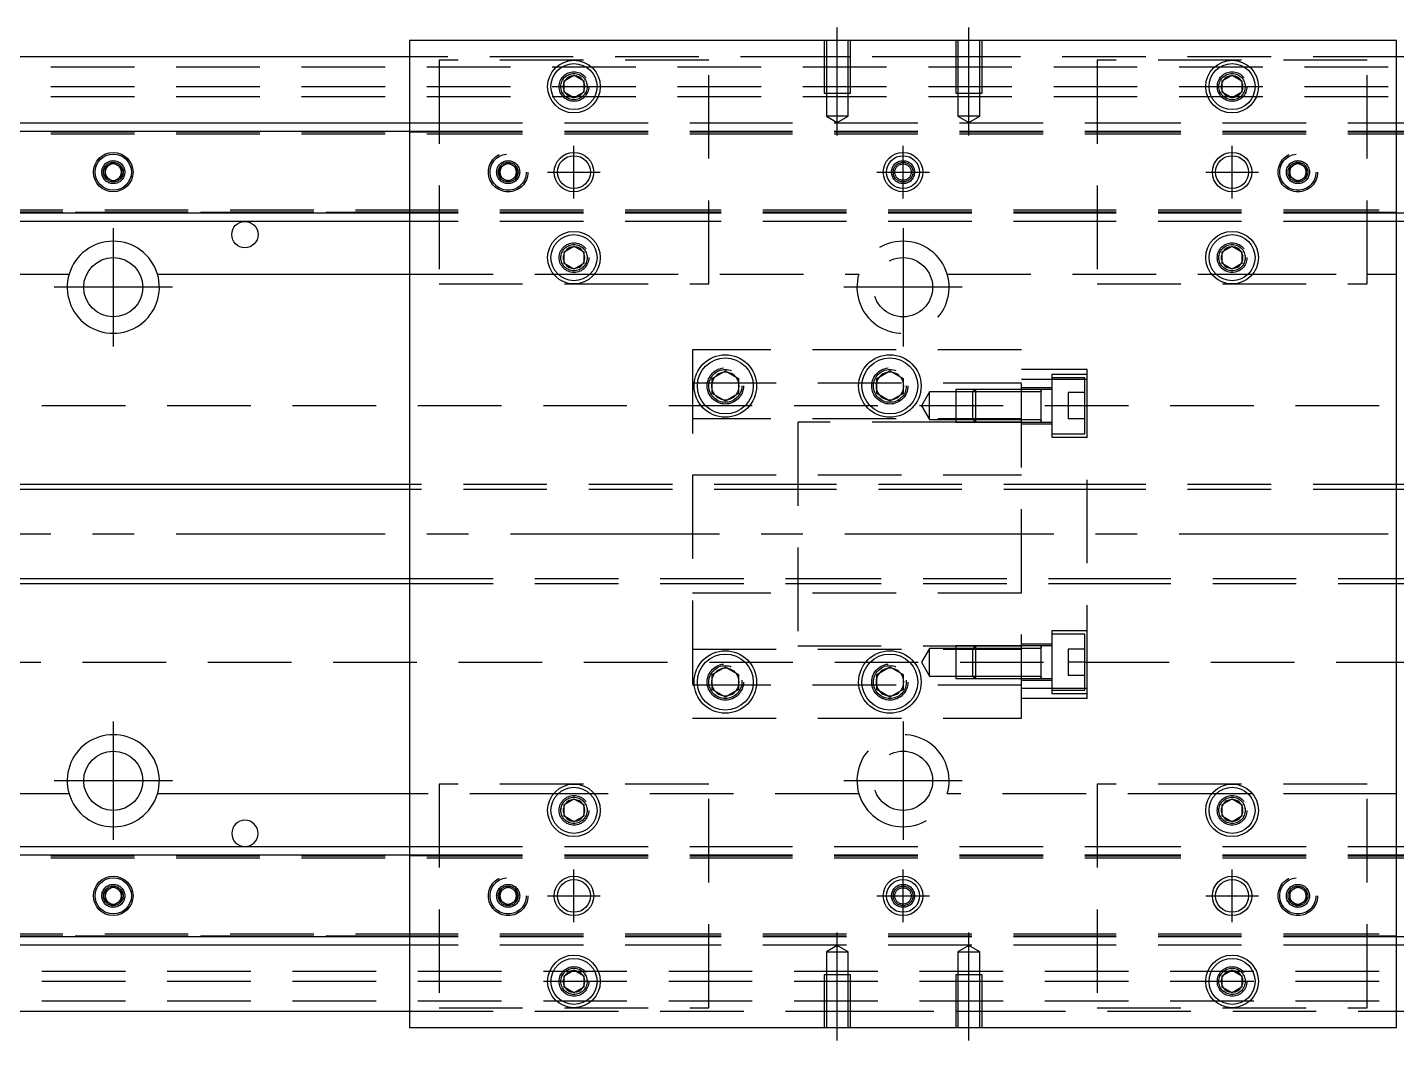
# Model space of a CAD drawing. Extents: x -10 to 845, y -283 to 77.
# Drawn here: x 186.9 to 395, y -77 to 77 of the extents above; entities that cross this region are included whole.
import ezdxf

# ---------------------------------------------------------------- set-up
doc = ezdxf.new("R2010")
doc.units = 0
doc.linetypes.add('CENTER', pattern=[50.8, 31.75, -6.35, 6.35, -6.35])
doc.linetypes.add('DASHED', pattern=[19.05, 12.7, -6.35])
doc.layers.get('0').update_dxf_attribs({"linetype": 'CONTINUOUS'})
doc.layers.add('CENTER', color=1, linetype='CENTER')

msp = doc.modelspace()

# ---------------------------------------------------------------- linework, layer by layer
at = {"color": 7, "linetype": 'CONTINUOUS'}
for p, q in [((245, 75), (245, -75)), ((395, 75), (245, 75)), ((395, -75), (395, 75)), ((245, 72.5), (0, 72.5)), ((640, 72.5), (395, 72.5)), ((268.5, 68.866026), (270, 69.73205)), ((268.5, 67.133974), (268.5, 68.866026)), ((270, 69.73205), (271.5, 68.866026)), ((271.5, 68.866026), (271.5, 67.133974)), ((368.5, 68.866026), (370, 69.73205)), ((368.5, 67.133974), (368.5, 68.866026)), ((370, 69.73205), (371.5, 68.866026)), ((371.5, 68.866026), (371.5, 67.133974)), ((270, 66.26795), (268.5, 67.133974)), ((271.5, 67.133974), (270, 66.26795)), ((370, 66.26795), (368.5, 67.133974)), ((371.5, 67.133974), (370, 66.26795)), ((0, 62.5), (245, 62.5)), ((395, 62.5), (640, 62.5)), ((0, 61.247728), (245, 61.247728)), ((395, 61.247728), (640, 61.247728)), ((198.75, 55.721688), (200, 56.443376)), ((200, 56.443376), (201.25, 55.721688)), ((198.75, 54.278312), (198.75, 55.721688)), ((200, 53.556624), (198.75, 54.278312)), ((201.25, 54.278312), (200, 53.556624)), ((201.25, 55.721688), (201.25, 54.278312)), ((245, 48.752272), (0, 48.752272)), ((640, 48.752272), (395, 48.752272)), ((245, 47.5), (0, 47.5)), ((640, 47.5), (395, 47.5)), ((268.5, 42.866026), (270, 43.73205)), ((270, 43.73205), (271.5, 42.866026)), ((368.5, 42.866026), (370, 43.73205)), ((370, 43.73205), (371.5, 42.866026)), ((268.5, 41.133974), (268.5, 42.866026)), ((271.5, 42.866026), (271.5, 41.133974)), ((368.5, 41.133974), (368.5, 42.866026)), ((371.5, 42.866026), (371.5, 41.133974)), ((270, 40.26795), (268.5, 41.133974)), ((271.5, 41.133974), (270, 40.26795)), ((370, 40.26795), (368.5, 41.133974)), ((371.5, 41.133974), (370, 40.26795)), ((86.708204, 39.5), (193.291796, 39.5)), ((206.708204, 39.5), (245, 39.5)), ((291, 23.6547), (293, 24.809402)), ((291, 21.3453), (291, 23.6547)), ((293, 24.809402), (295, 23.6547)), ((295, 23.6547), (295, 21.3453)), ((316, 23.6547), (318, 24.809402)), ((316, 21.3453), (316, 23.6547)), ((318, 24.809402), (320, 23.6547)), ((320, 23.6547), (320, 21.3453)), ((293, 20.190598), (291, 21.3453)), ((295, 21.3453), (293, 20.190598)), ((318, 20.190598), (316, 21.3453)), ((320, 21.3453), (318, 20.190598)), ((245, 7.5), (40.5, 7.5)), ((590, 7.5), (395, 7.5)), ((40.5, -7.5), (245, -7.5)), ((395, -7.5), (590, -7.5)), ((291, -21.3453), (293, -20.190598)), ((293, -20.190598), (295, -21.3453)), ((316, -21.3453), (318, -20.190598)), ((318, -20.190598), (320, -21.3453)), ((291, -23.6547), (291, -21.3453)), ((295, -21.3453), (295, -23.6547)), ((316, -23.6547), (316, -21.3453)), ((320, -21.3453), (320, -23.6547)), ((293, -24.809402), (291, -23.6547)), ((295, -23.6547), (293, -24.809402)), ((318, -24.809402), (316, -23.6547)), ((320, -23.6547), (318, -24.809402)), ((193.291796, -39.5), (86.708204, -39.5)), ((245, -39.5), (206.708204, -39.5)), ((268.5, -41.133974), (270, -40.26795)), ((268.5, -42.866026), (268.5, -41.133974)), ((270, -40.26795), (271.5, -41.133974)), ((271.5, -41.133974), (271.5, -42.866026)), ((368.5, -41.133974), (370, -40.26795)), ((368.5, -42.866026), (368.5, -41.133974)), ((370, -40.26795), (371.5, -41.133974)), ((371.5, -41.133974), (371.5, -42.866026)), ((270, -43.73205), (268.5, -42.866026)), ((271.5, -42.866026), (270, -43.73205)), ((370, -43.73205), (368.5, -42.866026)), ((371.5, -42.866026), (370, -43.73205)), ((0, -47.5), (245, -47.5)), ((395, -47.5), (640, -47.5)), ((0, -48.752272), (245, -48.752272)), ((395, -48.752272), (640, -48.752272)), ((198.75, -54.278312), (200, -53.556624)), ((200, -53.556624), (201.25, -54.278312)), ((198.75, -55.721688), (198.75, -54.278312)), ((200, -56.443376), (198.75, -55.721688)), ((201.25, -55.721688), (200, -56.443376)), ((201.25, -54.278312), (201.25, -55.721688)), ((245, -61.247728), (0, -61.247728)), ((640, -61.247728), (395, -61.247728)), ((245, -62.5), (0, -62.5)), ((640, -62.5), (395, -62.5)), ((268.5, -67.133974), (270, -66.26795)), ((270, -66.26795), (271.5, -67.133974)), ((368.5, -67.133974), (370, -66.26795)), ((370, -66.26795), (371.5, -67.133974)), ((268.5, -68.866026), (268.5, -67.133974)), ((271.5, -67.133974), (271.5, -68.866026)), ((368.5, -68.866026), (368.5, -67.133974)), ((371.5, -67.133974), (371.5, -68.866026)), ((270, -69.73205), (268.5, -68.866026)), ((271.5, -68.866026), (270, -69.73205)), ((370, -69.73205), (368.5, -68.866026)), ((371.5, -68.866026), (370, -69.73205)), ((0, -72.5), (245, -72.5)), ((395, -72.5), (640, -72.5)), ((245, -75), (395, -75))]:
    msp.add_line(p, q, dxfattribs=at)
at = {"color": 3, "linetype": 'DASHED'}
for p, q in [((308.000006, 75), (308.000006, 67)), ((308.35, 75), (308.35, 67)), ((311.65, 67), (311.65, 75)), ((311.999994, 67), (311.999994, 75)), ((328.000006, 75), (328.000006, 67)), ((328.35, 75), (328.35, 67)), ((331.65, 67), (331.65, 75)), ((331.999994, 67), (331.999994, 75)), ((0, 71), (640, 71)), ((308.000006, 72.5), (245, 72.5)), ((290.5, 72), (249.5, 72)), ((249.5, 72), (249.5, 38)), ((290.5, 38), (290.5, 72)), ((311.999994, 72.5), (308.000006, 72.5)), ((328.000006, 72.5), (311.999994, 72.5)), ((331.999994, 72.5), (328.000006, 72.5)), ((395, 72.5), (331.999994, 72.5)), ((349.5, 72), (349.5, 38)), ((390.5, 72), (349.5, 72)), ((390.5, 38), (390.5, 72)), ((0, 68), (640, 68)), ((271.973226, 68.326156), (272, 68)), ((308.000006, 67), (311.999994, 67)), ((308.35, 67), (308.35, 63.5)), ((311.65, 63.5), (311.65, 67)), ((328.000006, 67), (331.999994, 67)), ((328.35, 67), (328.35, 63.5)), ((331.65, 63.5), (331.65, 67)), ((371.973226, 68.326156), (372, 68)), ((0, 66.5), (640, 66.5)), ((245, 62.5), (249.5, 62.5)), ((249.5, 62.5), (290.5, 62.5)), ((290.5, 62.5), (349.5, 62.5)), ((311.65, 63.5), (308.35, 63.5)), ((308.35, 63.5), (310, 62.547372)), ((310, 62.547372), (311.65, 63.5)), ((331.65, 63.5), (328.35, 63.5)), ((328.35, 63.5), (330, 62.547372)), ((330, 62.547372), (331.65, 63.5)), ((349.5, 62.5), (390.5, 62.5)), ((390.5, 62.5), (395, 62.5)), ((0, 61.1147), (245, 61.1147)), ((0, 61.1), (249.5, 61.1)), ((0, 60.8), (249.5, 60.8)), ((245, 61.247728), (249.5, 61.247728)), ((245, 61.1147), (249.5, 61.1147)), ((249.5, 61.247728), (290.5, 61.247728)), ((249.5, 61.1147), (290.5, 61.1147)), ((249.5, 61.1), (290.5, 61.1)), ((249.5, 60.8), (290.5, 60.8)), ((290.5, 61.247728), (349.5, 61.247728)), ((290.5, 61.1147), (349.5, 61.1147)), ((290.5, 61.1), (349.5, 61.1)), ((290.5, 60.8), (349.5, 60.8)), ((349.5, 61.247728), (390.5, 61.247728)), ((349.5, 61.1147), (390.5, 61.1147)), ((349.5, 61.1), (390.5, 61.1)), ((349.5, 60.8), (390.5, 60.8)), ((390.5, 61.247728), (395, 61.247728)), ((390.5, 61.1147), (395, 61.1147)), ((390.5, 61.1), (640, 61.1)), ((390.5, 60.8), (640, 60.8)), ((395, 61.1147), (640, 61.1147)), ((258.75, 55.721688), (260, 56.443376)), ((260, 56.443376), (261.25, 55.721688)), ((378.75, 55.721688), (380, 56.443376)), ((380, 56.443376), (381.25, 55.721688)), ((201.477374, 55.25955), (201.5, 55)), ((258.5, 55), (258.52041, 55.24661)), ((258.75, 54.278312), (258.75, 55.721688)), ((260, 53.556624), (258.75, 54.278312)), ((261.25, 54.278312), (260, 53.556624)), ((261.25, 55.721688), (261.25, 54.278312)), ((378.5, 55), (378.52041, 55.24661)), ((378.75, 54.278312), (378.75, 55.721688)), ((380, 53.556624), (378.75, 54.278312)), ((381.25, 54.278312), (380, 53.556624)), ((381.25, 55.721688), (381.25, 54.278312)), ((249.5, 49.2), (0, 49.2)), ((249.5, 48.9), (0, 48.9)), ((245, 48.8853), (0, 48.8853)), ((249.5, 48.8853), (245, 48.8853)), ((249.5, 48.752272), (245, 48.752272)), ((290.5, 49.2), (249.5, 49.2)), ((290.5, 48.9), (249.5, 48.9)), ((290.5, 48.8853), (249.5, 48.8853)), ((290.5, 48.752272), (249.5, 48.752272)), ((349.5, 49.2), (290.5, 49.2)), ((349.5, 48.9), (290.5, 48.9)), ((349.5, 48.8853), (290.5, 48.8853)), ((349.5, 48.752272), (290.5, 48.752272)), ((390.5, 49.2), (349.5, 49.2)), ((390.5, 48.9), (349.5, 48.9)), ((390.5, 48.8853), (349.5, 48.8853)), ((390.5, 48.752272), (349.5, 48.752272)), ((640, 49.2), (390.5, 49.2)), ((640, 48.9), (390.5, 48.9)), ((395, 48.8853), (390.5, 48.8853)), ((395, 48.752272), (390.5, 48.752272)), ((640, 48.8853), (395, 48.8853)), ((249.5, 47.5), (245, 47.5)), ((290.5, 47.5), (249.5, 47.5)), ((349.5, 47.5), (290.5, 47.5)), ((390.5, 47.5), (349.5, 47.5)), ((395, 47.5), (390.5, 47.5)), ((268, 42), (268.030168, 42.346066)), ((371.973226, 42.326156), (372, 42)), ((245, 39.5), (266.877502, 39.5)), ((249.5, 38), (290.5, 38)), ((266.877502, 39.5), (267.55051, 39.5)), ((267.55051, 39.5), (272.44949, 39.5)), ((272.44949, 39.5), (273.122498, 39.5)), ((273.122498, 39.5), (313.291796, 39.5)), ((326.708204, 39.5), (366.877502, 39.5)), ((349.5, 38), (390.5, 38)), ((366.877502, 39.5), (367.55051, 39.5)), ((367.55051, 39.5), (372.44949, 39.5)), ((372.44949, 39.5), (373.122498, 39.5)), ((373.122498, 39.5), (390.5, 39.5)), ((390.5, 39.5), (395, 39.5)), ((288, 28), (288, -28)), ((338, 28), (288, 28)), ((338, -28), (338, 28)), ((348, 25), (338, 25)), ((348, 23.49468), (348, 25)), ((288, 23), (338, 23)), ((348, 23.49468), (338, 23.49468)), ((342.6, 24.235572), (342.6, 14.735572)), ((348, 24.235572), (342.6, 24.235572)), ((347.6, 23.735572), (342.6, 23.735572)), ((347.6, 15.235572), (347.6, 23.735572)), ((348, -23.49468), (348, 23.49468)), ((290.5, 22.5), (290.512884, 22.753488)), ((315.5, 22.5), (315.52689, 22.865682)), ((324, 21.585572), (322.787564, 19.485572)), ((324, 17.385572), (324, 21.585572)), ((328, 21.585572), (324, 21.585572)), ((328, 21.985566), (328, 16.985576)), ((330.999994, 21.985566), (328, 21.985566)), ((330.6, 21.585572), (328, 21.585572)), ((331, 21.985572), (330.6, 21.585572)), ((330.6, 17.385572), (330.6, 21.585572)), ((338, 21.585572), (330.6, 21.585572)), ((338, 21.985566), (330.999994, 21.985566)), ((331, 21.985572), (331, 16.985572)), ((338, 21.985572), (331, 21.985572)), ((342.6, 22.235572), (338, 22.235572)), ((341.005, 21.985572), (338, 21.985572)), ((341, 21.585572), (338, 21.585572)), ((342.6, 21.985572), (340.995, 21.985572)), ((341, 16.985566), (341, 21.985576)), ((341, 16.985566), (341, 21.985576)), ((341, 21.585572), (341, 21.985576)), ((341, 21.728174), (341, 21.985572)), ((341, 21.985572), (341, 21.728122)), ((341, 17.24302), (341, 21.728174)), ((341, 17.385572), (341, 21.585572)), ((345.1, 21.485572), (345.1, 19.485572)), ((347.6, 21.485572), (345.1, 21.485572)), ((640, 19.5), (61.969694, 19.5)), ((322.787564, 19.485572), (324, 17.385572)), ((347.6, 19.485572), (345.1, 19.485572)), ((345.1, 19.485572), (345.1, 17.485572)), ((338, 17.5), (288, 17.5)), ((304, 17), (304, -17)), ((328, 17), (304, 17)), ((324, 17.385572), (328, 17.385572)), ((328, 17.385572), (330.6, 17.385572)), ((330.985572, 17), (328, 17)), ((328, 16.985576), (330.999994, 16.985576)), ((330.6, 17.385572), (338, 17.385572)), ((330.6, 17.385572), (331, 16.985572)), ((338, 17), (330.985572, 17)), ((330.999994, 16.985576), (338, 16.985576)), ((331, 16.985572), (338, 16.985572)), ((338, 17.385572), (341, 17.385572)), ((338, 16.985572), (341.005, 16.985572)), ((338, 16.735572), (342.6, 16.735572)), ((340.995, 16.985572), (342.6, 16.985572)), ((341, 16.985566), (341, 17.385572)), ((341, 17.243038), (341, 16.985572)), ((341, 16.985572), (341, 17.24302)), ((347.6, 17.485572), (345.1, 17.485572)), ((342.6, 15.235572), (347.6, 15.235572)), ((342.6, 14.735572), (348, 14.735572)), ((288, 9), (338, 9)), ((304, 7.5), (245, 7.5)), ((304, 6.75), (245, 6.75)), ((348, 7.5), (304, 7.5)), ((348, 6.75), (304, 6.75)), ((395, 7.5), (348, 7.5)), ((395, 6.75), (348, 6.75)), ((245, -6.75), (304, -6.75)), ((245, -7.5), (304, -7.5)), ((304, -6.75), (348, -6.75)), ((304, -7.5), (348, -7.5)), ((348, -6.75), (395, -6.75)), ((348, -7.5), (395, -7.5)), ((338, -9), (288, -9)), ((342.6, -14.735572), (342.6, -24.235572)), ((348, -14.735572), (342.6, -14.735572)), ((347.6, -15.235572), (342.6, -15.235572)), ((347.6, -23.735572), (347.6, -15.235572)), ((288, -17.5), (338, -17.5)), ((304, -17), (328, -17)), ((324, -17.385572), (322.787564, -19.485572)), ((324, -21.585572), (324, -17.385572)), ((328, -17.385572), (324, -17.385572)), ((328, -16.985576), (328, -21.985566)), ((330.999994, -16.985576), (328, -16.985576)), ((328, -17), (330.985572, -17)), ((330.6, -17.385572), (328, -17.385572)), ((331, -16.985572), (330.6, -17.385572)), ((330.6, -21.585572), (330.6, -17.385572)), ((338, -17.385572), (330.6, -17.385572)), ((330.985572, -17), (338, -17)), ((338, -16.985576), (330.999994, -16.985576)), ((331, -16.985572), (331, -21.985572)), ((338, -16.985572), (331, -16.985572)), ((342.6, -16.735572), (338, -16.735572)), ((341.005, -16.985572), (338, -16.985572)), ((341, -17.385572), (338, -17.385572)), ((342.6, -16.985572), (340.995, -16.985572)), ((341, -21.985576), (341, -16.985566)), ((341, -17.385572), (341, -16.985566)), ((341, -17.24297), (341, -16.985572)), ((341, -16.985572), (341, -17.24302)), ((341, -21.728122), (341, -17.24297)), ((341, -21.585572), (341, -17.385572)), ((345.1, -17.485572), (345.1, -19.485572)), ((347.6, -17.485572), (345.1, -17.485572)), ((61.969694, -19.5), (640, -19.5)), ((322.787564, -19.485572), (324, -21.585572)), ((345.1, -19.485572), (345.1, -21.485572)), ((347.6, -19.485572), (345.1, -19.485572)), ((295.483582, -22.213962), (295.5, -22.5)), ((320.483582, -22.213962), (320.5, -22.5)), ((324, -21.585572), (328, -21.585572)), ((328, -21.585572), (330.6, -21.585572)), ((328, -21.985566), (330.999994, -21.985566)), ((330.6, -21.585572), (338, -21.585572)), ((330.6, -21.585572), (331, -21.985572)), ((330.999994, -21.985566), (338, -21.985566)), ((331, -21.985572), (338, -21.985572)), ((338, -21.585572), (341, -21.585572)), ((338, -21.985572), (341.005, -21.985572)), ((338, -22.235572), (342.6, -22.235572)), ((340.995, -21.985572), (342.6, -21.985572)), ((341, -21.985576), (341, -21.585572)), ((341, -21.728104), (341, -21.985572)), ((341, -21.985572), (341, -21.728122)), ((347.6, -21.485572), (345.1, -21.485572)), ((338, -23), (288, -23)), ((348, -23.49468), (338, -23.49468)), ((342.6, -23.735572), (347.6, -23.735572)), ((342.6, -24.235572), (348, -24.235572)), ((348, -25), (348, -23.49468)), ((348, -25), (338, -25)), ((288, -28), (338, -28)), ((266.877502, -39.5), (245, -39.5)), ((290.5, -38), (249.5, -38)), ((249.5, -38), (249.5, -72)), ((267.55051, -39.5), (266.877502, -39.5)), ((272.44949, -39.5), (267.55051, -39.5)), ((273.122498, -39.5), (272.44949, -39.5)), ((313.291796, -39.5), (273.122498, -39.5)), ((290.5, -72), (290.5, -38)), ((366.877502, -39.5), (326.708204, -39.5)), ((390.5, -38), (349.5, -38)), ((349.5, -38), (349.5, -72)), ((367.55051, -39.5), (366.877502, -39.5)), ((372.44949, -39.5), (367.55051, -39.5)), ((373.122498, -39.5), (372.44949, -39.5)), ((390.5, -39.5), (373.122498, -39.5)), ((390.5, -72), (390.5, -38)), ((395, -39.5), (390.5, -39.5)), ((268, -42), (268.030168, -41.653934)), ((371.973226, -41.673844), (372, -42)), ((245, -47.5), (249.5, -47.5)), ((249.5, -47.5), (290.5, -47.5)), ((290.5, -47.5), (349.5, -47.5)), ((349.5, -47.5), (390.5, -47.5)), ((390.5, -47.5), (395, -47.5)), ((0, -48.8853), (245, -48.8853)), ((0, -48.9), (249.5, -48.9)), ((0, -49.2), (249.5, -49.2)), ((245, -48.752272), (249.5, -48.752272)), ((245, -48.8853), (249.5, -48.8853)), ((249.5, -48.752272), (290.5, -48.752272)), ((249.5, -48.8853), (290.5, -48.8853)), ((249.5, -48.9), (290.5, -48.9)), ((249.5, -49.2), (290.5, -49.2)), ((290.5, -48.752272), (349.5, -48.752272)), ((290.5, -48.8853), (349.5, -48.8853)), ((290.5, -48.9), (349.5, -48.9)), ((290.5, -49.2), (349.5, -49.2)), ((349.5, -48.752272), (390.5, -48.752272)), ((349.5, -48.8853), (390.5, -48.8853)), ((349.5, -48.9), (390.5, -48.9)), ((349.5, -49.2), (390.5, -49.2)), ((390.5, -48.752272), (395, -48.752272)), ((390.5, -48.8853), (395, -48.8853)), ((390.5, -48.9), (640, -48.9)), ((390.5, -49.2), (640, -49.2)), ((395, -48.8853), (640, -48.8853)), ((258.75, -54.278312), (260, -53.556624)), ((260, -53.556624), (261.25, -54.278312)), ((378.75, -54.278312), (380, -53.556624)), ((380, -53.556624), (381.25, -54.278312)), ((198.5, -55), (198.52041, -54.75339)), ((258.5, -55), (258.52041, -54.75339)), ((258.75, -55.721688), (258.75, -54.278312)), ((260, -56.443376), (258.75, -55.721688)), ((261.25, -55.721688), (260, -56.443376)), ((261.25, -54.278312), (261.25, -55.721688)), ((378.75, -55.721688), (378.75, -54.278312)), ((380, -56.443376), (378.75, -55.721688)), ((381.25, -55.721688), (380, -56.443376)), ((381.25, -54.278312), (381.25, -55.721688)), ((381.477374, -54.74045), (381.5, -55)), ((249.5, -60.8), (0, -60.8)), ((249.5, -61.1), (0, -61.1)), ((245, -61.1147), (0, -61.1147)), ((249.5, -61.1147), (245, -61.1147)), ((249.5, -61.247728), (245, -61.247728)), ((290.5, -60.8), (249.5, -60.8)), ((290.5, -61.1), (249.5, -61.1)), ((290.5, -61.1147), (249.5, -61.1147)), ((290.5, -61.247728), (249.5, -61.247728)), ((349.5, -60.8), (290.5, -60.8)), ((349.5, -61.1), (290.5, -61.1)), ((349.5, -61.1147), (290.5, -61.1147)), ((349.5, -61.247728), (290.5, -61.247728)), ((390.5, -60.8), (349.5, -60.8)), ((390.5, -61.1), (349.5, -61.1)), ((390.5, -61.1147), (349.5, -61.1147)), ((390.5, -61.247728), (349.5, -61.247728)), ((640, -60.8), (390.5, -60.8)), ((640, -61.1), (390.5, -61.1)), ((395, -61.1147), (390.5, -61.1147)), ((395, -61.247728), (390.5, -61.247728)), ((640, -61.1147), (395, -61.1147)), ((249.5, -62.5), (245, -62.5)), ((290.5, -62.5), (249.5, -62.5)), ((349.5, -62.5), (290.5, -62.5)), ((310, -62.547372), (308.35, -63.5)), ((308.35, -63.5), (310, -63.5)), ((308.35, -63.5), (308.35, -67)), ((311.65, -63.5), (310, -62.547372)), ((310, -63.5), (311.65, -63.5)), ((311.65, -67), (311.65, -63.5)), ((330, -62.547372), (328.35, -63.5)), ((328.35, -63.5), (330, -63.5)), ((328.35, -63.5), (328.35, -67)), ((331.65, -63.5), (330, -62.547372)), ((330, -63.5), (331.65, -63.5)), ((331.65, -67), (331.65, -63.5)), ((390.5, -62.5), (349.5, -62.5)), ((395, -62.5), (390.5, -62.5)), ((640, -66.5), (0, -66.5)), ((640, -68), (0, -68)), ((271.973226, -67.673844), (272, -68)), ((311.999994, -67), (308.000006, -67)), ((308.000006, -67), (308.000006, -75)), ((308.35, -67), (308.35, -75)), ((311.65, -75), (311.65, -67)), ((311.999994, -75), (311.999994, -67)), ((331.999994, -67), (328.000006, -67)), ((328.000006, -67), (328.000006, -75)), ((328.35, -67), (328.35, -75)), ((331.65, -75), (331.65, -67)), ((331.999994, -75), (331.999994, -67)), ((371.973226, -67.673844), (372, -68)), ((640, -71), (0, -71)), ((245, -72.5), (308.000006, -72.5)), ((249.5, -72), (290.5, -72)), ((308.000006, -72.5), (311.999994, -72.5)), ((311.999994, -72.5), (328.000006, -72.5)), ((328.000006, -72.5), (331.999994, -72.5)), ((331.999994, -72.5), (395, -72.5)), ((349.5, -72), (390.5, -72))]:
    msp.add_line(p, q, dxfattribs=at)
at = {"color": 3, "linetype": 'CONTINUOUS'}
for p, q in [((245, 6.75), (40.5, 6.75)), ((590, 6.75), (395, 6.75)), ((40.5, -6.75), (245, -6.75)), ((395, -6.75), (590, -6.75))]:
    msp.add_line(p, q, dxfattribs=at)
at = {"color": 7, "linetype": 'CONTINUOUS'}
for centre, radius in [((270, 68), 4), ((270, 68), 3.5), ((370, 68), 4), ((370, 68), 3.5), ((200, 55), 3), ((200, 55), 2.75), ((270, 55), 2.5), ((320, 55), 3), ((320, 55), 2.5), ((370, 55), 2.5), ((220, 45.5), 2), ((270, 42), 4), ((370, 42), 4), ((270, 42), 3.5), ((370, 42), 3.5), ((200, 37.5), 4.5), ((293, 22.5), 4.75), ((318, 22.5), 4.75), ((293, 22.5), 4.25), ((318, 22.5), 4.25), ((293, -22.5), 4.75), ((293, -22.5), 4.25), ((318, -22.5), 4.75), ((318, -22.5), 4.25), ((200, -37.5), 4.5), ((270, -42), 4), ((270, -42), 3.5), ((370, -42), 4), ((370, -42), 3.5), ((200, -55), 3), ((320, -55), 3), ((200, -55), 2.75), ((270, -55), 2.5), ((320, -55), 2.5), ((370, -55), 2.5), ((270, -68), 4), ((370, -68), 4), ((270, -68), 3.5), ((370, -68), 3.5)]:
    msp.add_circle(centre, radius, dxfattribs=at)
at = {"color": 3, "linetype": 'DASHED'}
for centre, radius in [((270, 68), 2.25), ((270, 68), 2), ((370, 68), 2.25), ((370, 68), 2), ((200, 55), 1.75), ((200, 55), 1.5), ((260, 55), 3), ((260, 55), 2.75), ((260, 55), 1.75), ((260, 55), 1.5), ((320, 55), 1.75), ((320, 55), 1.5), ((320, 55), 1.25), ((380, 55), 3), ((380, 55), 2.75), ((380, 55), 1.75), ((380, 55), 1.5), ((270, 42), 2.25), ((270, 42), 2), ((370, 42), 2.25), ((370, 42), 2), ((320, 37.5), 4.5), ((293, 22.5), 2.75), ((293, 22.5), 2.5), ((318, 22.5), 2.75), ((318, 22.5), 2.5), ((293, -22.5), 2.75), ((293, -22.5), 2.5), ((318, -22.5), 2.75), ((318, -22.5), 2.5), ((320, -37.5), 4.5), ((270, -42), 2.25), ((270, -42), 2), ((370, -42), 2.25), ((370, -42), 2), ((260, -55), 3), ((380, -55), 3), ((200, -55), 1.75), ((200, -55), 1.5), ((260, -55), 2.75), ((260, -55), 1.75), ((260, -55), 1.5), ((320, -55), 1.75), ((320, -55), 1.5), ((320, -55), 1.25), ((380, -55), 2.75), ((380, -55), 1.75), ((380, -55), 1.5), ((270, -68), 2.25), ((270, -68), 2), ((370, -68), 2.25), ((370, -68), 2)]:
    msp.add_circle(centre, radius, dxfattribs=at)
at = {"color": 3, "linetype": 'CONTINUOUS'}
for centre in [(270, 55), (370, 55), (270, -55), (370, -55)]:
    msp.add_circle(centre, 3, dxfattribs=at)
at = {"color": 7, "linetype": 'CONTINUOUS'}
for centre, radius, start, end in [((270, 68), 1.65, 155.380023, 180), ((270, 68), 1.65, 144.619977, 155.380023), ((270, 68), 1.65, 95.380023, 144.619977), ((270, 68), 1.65, 84.619977, 95.380023), ((270, 68), 1.65, 35.380023, 84.619977), ((270, 68), 1.65, 24.619977, 35.380023), ((270, 68), 1.65, 335.380023, 24.619977), ((370, 68), 1.65, 155.380023, 180), ((370, 68), 1.65, 144.619977, 155.380023), ((370, 68), 1.65, 95.380023, 144.619977), ((370, 68), 1.65, 84.619977, 95.380023), ((370, 68), 1.65, 35.380023, 84.619977), ((370, 68), 1.65, 24.619977, 35.380023), ((370, 68), 1.65, 335.380023, 24.619977), ((270, 68), 1.65, 180, 204.619977), ((270, 68), 1.65, 204.619977, 215.380023), ((270, 68), 1.65, 215.380023, 264.619977), ((270, 68), 1.65, 275.380023, 324.619977), ((270, 68), 1.65, 324.619977, 335.380023), ((370, 68), 1.65, 180, 204.619977), ((370, 68), 1.65, 204.619977, 215.380023), ((370, 68), 1.65, 215.380023, 264.619977), ((370, 68), 1.65, 275.380023, 324.619977), ((370, 68), 1.65, 324.619977, 335.380023), ((270, 68), 1.65, 264.619977, 275.380023), ((370, 68), 1.65, 264.619977, 275.380023), ((200, 55), 1.25, 60, 120), ((200, 55), 1.25, 120, 180), ((200, 55), 1.25, 180, 240), ((200, 55), 1.25, 0, 60), ((200, 55), 1.25, 300, 0), ((200, 55), 1.25, 240, 300), ((200, 37.5), 7, 16.60155, 163.39845), ((270, 42), 1.65, 155.380023, 180), ((270, 42), 1.65, 180, 204.619977), ((270, 42), 1.65, 144.619977, 155.380023), ((270, 42), 1.65, 95.380023, 144.619977), ((270, 42), 1.65, 84.619977, 95.380023), ((270, 42), 1.65, 35.380023, 84.619977), ((270, 42), 1.65, 24.619977, 35.380023), ((270, 42), 1.65, 335.380023, 24.619977), ((370, 42), 1.65, 155.380023, 180), ((370, 42), 1.65, 180, 204.619977), ((370, 42), 1.65, 144.619977, 155.380023), ((370, 42), 1.65, 95.380023, 144.619977), ((370, 42), 1.65, 84.619977, 95.380023), ((370, 42), 1.65, 35.380023, 84.619977), ((370, 42), 1.65, 24.619977, 35.380023), ((370, 42), 1.65, 335.380023, 24.619977), ((270, 42), 1.65, 204.619977, 215.380023), ((270, 42), 1.65, 215.380023, 264.619977), ((270, 42), 1.65, 264.619977, 275.380023), ((270, 42), 1.65, 275.380023, 324.619977), ((270, 42), 1.65, 324.619977, 335.380023), ((370, 42), 1.65, 204.619977, 215.380023), ((370, 42), 1.65, 215.380023, 264.619977), ((370, 42), 1.65, 264.619977, 275.380023), ((370, 42), 1.65, 275.380023, 324.619977), ((370, 42), 1.65, 324.619977, 335.380023), ((200, 37.5), 7, 163.39845, 16.60155), ((293, 22.5), 2.1, 162.24721, 180), ((293, 22.5), 2.1, 137.75279, 162.24721), ((293, 22.5), 2.1, 102.24721, 137.75279), ((293, 22.5), 2.1, 77.75279, 102.24721), ((293, 22.5), 2.1, 42.24721, 77.75279), ((293, 22.5), 2.1, 17.75279, 42.24721), ((293, 22.5), 2.1, 342.24721, 17.75279), ((318, 22.5), 2.1, 162.24721, 180), ((318, 22.5), 2.1, 137.75279, 162.24721), ((318, 22.5), 2.1, 102.24721, 137.75279), ((318, 22.5), 2.1, 77.75279, 102.24721), ((318, 22.5), 2.1, 42.24721, 77.75279), ((318, 22.5), 2.1, 17.75279, 42.24721), ((318, 22.5), 2.1, 342.24721, 17.75279), ((293, 22.5), 2.1, 180, 197.75279), ((293, 22.5), 2.1, 197.75279, 222.24721), ((293, 22.5), 2.1, 222.24721, 257.75279), ((293, 22.5), 2.1, 282.24721, 317.75279), ((293, 22.5), 2.1, 317.75279, 342.24721), ((318, 22.5), 2.1, 180, 197.75279), ((318, 22.5), 2.1, 197.75279, 222.24721), ((318, 22.5), 2.1, 222.24721, 257.75279), ((318, 22.5), 2.1, 282.24721, 317.75279), ((318, 22.5), 2.1, 317.75279, 342.24721), ((293, 22.5), 2.1, 257.75279, 282.24721), ((318, 22.5), 2.1, 257.75279, 282.24721), ((293, -22.5), 2.1, 102.24721, 137.75279), ((293, -22.5), 2.1, 77.75279, 102.24721), ((293, -22.5), 2.1, 42.24721, 77.75279), ((318, -22.5), 2.1, 102.24721, 137.75279), ((318, -22.5), 2.1, 77.75279, 102.24721), ((318, -22.5), 2.1, 42.24721, 77.75279), ((293, -22.5), 2.1, 162.24721, 180), ((293, -22.5), 2.1, 180, 197.75279), ((293, -22.5), 2.1, 137.75279, 162.24721), ((293, -22.5), 2.1, 17.75279, 42.24721), ((293, -22.5), 2.1, 342.24721, 17.75279), ((318, -22.5), 2.1, 162.24721, 180), ((318, -22.5), 2.1, 180, 197.75279), ((318, -22.5), 2.1, 137.75279, 162.24721), ((318, -22.5), 2.1, 17.75279, 42.24721), ((318, -22.5), 2.1, 342.24721, 17.75279), ((293, -22.5), 2.1, 197.75279, 222.24721), ((293, -22.5), 2.1, 222.24721, 257.75279), ((293, -22.5), 2.1, 257.75279, 282.24721), ((293, -22.5), 2.1, 282.24721, 317.75279), ((293, -22.5), 2.1, 317.75279, 342.24721), ((318, -22.5), 2.1, 197.75279, 222.24721), ((318, -22.5), 2.1, 222.24721, 257.75279), ((318, -22.5), 2.1, 257.75279, 282.24721), ((318, -22.5), 2.1, 282.24721, 317.75279), ((318, -22.5), 2.1, 317.75279, 342.24721), ((200, -37.5), 7, 343.39845, 196.60155), ((200, -37.5), 7, 196.60155, 343.39845), ((270, -42), 1.65, 155.380023, 180), ((270, -42), 1.65, 144.619977, 155.380023), ((270, -42), 1.65, 95.380023, 144.619977), ((270, -42), 1.65, 84.619977, 95.380023), ((270, -42), 1.65, 35.380023, 84.619977), ((270, -42), 1.65, 24.619977, 35.380023), ((270, -42), 1.65, 335.380023, 24.619977), ((370, -42), 1.65, 155.380023, 180), ((370, -42), 1.65, 144.619977, 155.380023), ((370, -42), 1.65, 95.380023, 144.619977), ((370, -42), 1.65, 84.619977, 95.380023), ((370, -42), 1.65, 35.380023, 84.619977), ((370, -42), 1.65, 24.619977, 35.380023), ((370, -42), 1.65, 335.380023, 24.619977), ((220, -45.5), 2, 90, 270), ((220, -45.5), 2, 270, 90), ((270, -42), 1.65, 180, 204.619977), ((270, -42), 1.65, 204.619977, 215.380023), ((270, -42), 1.65, 215.380023, 264.619977), ((270, -42), 1.65, 264.619977, 275.380023), ((270, -42), 1.65, 275.380023, 324.619977), ((270, -42), 1.65, 324.619977, 335.380023), ((370, -42), 1.65, 180, 204.619977), ((370, -42), 1.65, 204.619977, 215.380023), ((370, -42), 1.65, 215.380023, 264.619977), ((370, -42), 1.65, 264.619977, 275.380023), ((370, -42), 1.65, 275.380023, 324.619977), ((370, -42), 1.65, 324.619977, 335.380023), ((200, -55), 1.25, 120, 180), ((200, -55), 1.25, 60, 120), ((200, -55), 1.25, 0, 60), ((200, -55), 1.25, 180, 240), ((200, -55), 1.25, 240, 300), ((200, -55), 1.25, 300, 0), ((270, -68), 1.65, 95.380023, 144.619977), ((270, -68), 1.65, 84.619977, 95.380023), ((270, -68), 1.65, 35.380023, 84.619977), ((370, -68), 1.65, 95.380023, 144.619977), ((370, -68), 1.65, 84.619977, 95.380023), ((370, -68), 1.65, 35.380023, 84.619977), ((270, -68), 1.65, 155.380023, 180), ((270, -68), 1.65, 180, 204.619977), ((270, -68), 1.65, 144.619977, 155.380023), ((270, -68), 1.65, 24.619977, 35.380023), ((270, -68), 1.65, 335.380023, 24.619977), ((370, -68), 1.65, 155.380023, 180), ((370, -68), 1.65, 180, 204.619977), ((370, -68), 1.65, 144.619977, 155.380023), ((370, -68), 1.65, 24.619977, 35.380023), ((370, -68), 1.65, 335.380023, 24.619977), ((270, -68), 1.65, 204.619977, 215.380023), ((270, -68), 1.65, 215.380023, 264.619977), ((270, -68), 1.65, 264.619977, 275.380023), ((270, -68), 1.65, 275.380023, 324.619977), ((270, -68), 1.65, 324.619977, 335.380023), ((370, -68), 1.65, 204.619977, 215.380023), ((370, -68), 1.65, 215.380023, 264.619977), ((370, -68), 1.65, 264.619977, 275.380023), ((370, -68), 1.65, 275.380023, 324.619977), ((370, -68), 1.65, 324.619977, 335.380023)]:
    msp.add_arc(centre, radius, start, end, dxfattribs=at)
at = {"color": 3, "linetype": 'DASHED'}
for centre, radius, start, end in [((260, 55), 1.25, 60, 120), ((380, 55), 1.25, 60, 120), ((260, 55), 1.25, 120, 180), ((260, 55), 1.25, 180, 240), ((260, 55), 1.25, 0, 60), ((260, 55), 1.25, 300, 0), ((380, 55), 1.25, 120, 180), ((380, 55), 1.25, 180, 240), ((380, 55), 1.25, 0, 60), ((380, 55), 1.25, 300, 0), ((260, 55), 1.25, 240, 300), ((380, 55), 1.25, 240, 300), ((320, 37.5), 7, 16.60155, 163.39845), ((320, 37.5), 7, 163.39845, 16.60155), ((320, -37.5), 7, 343.39845, 196.60155), ((320, -37.5), 7, 196.60155, 343.39845), ((260, -55), 1.25, 120, 180), ((260, -55), 1.25, 60, 120), ((260, -55), 1.25, 0, 60), ((380, -55), 1.25, 120, 180), ((380, -55), 1.25, 60, 120), ((380, -55), 1.25, 0, 60), ((260, -55), 1.25, 180, 240), ((260, -55), 1.25, 240, 300), ((260, -55), 1.25, 300, 0), ((380, -55), 1.25, 180, 240), ((380, -55), 1.25, 240, 300), ((380, -55), 1.25, 300, 0)]:
    msp.add_arc(centre, radius, start, end, dxfattribs=at)
at = {"layer": 'CENTER', "color": 1, "linetype": 'CENTER'}
for p, q in [((310, 60.547372), (310, 77)), ((330, 60.547372), (330, 77)), ((270, 51), (270, 59)), ((320, 51), (320, 59)), ((370, 51), (370, 59)), ((266, 55), (274, 55)), ((316, 55), (324, 55)), ((366, 55), (374, 55)), ((200, 46.5), (200, 28.5)), ((320, 46.5), (320, 28.5)), ((209, 37.5), (191, 37.5)), ((329, 37.5), (311, 37.5)), ((698.492256, 0), (-10.32213, 0)), ((200, -28.5), (200, -46.5)), ((320, -28.5), (320, -46.5)), ((209, -37.5), (191, -37.5)), ((329, -37.5), (311, -37.5)), ((270, -59), (270, -51)), ((320, -59), (320, -51)), ((370, -59), (370, -51)), ((266, -55), (274, -55)), ((316, -55), (324, -55)), ((366, -55), (374, -55)), ((310, -77), (310, -60.547372)), ((330, -77), (330, -60.547372))]:
    msp.add_line(p, q, dxfattribs=at)

doc.saveas('drawing.dxf')
